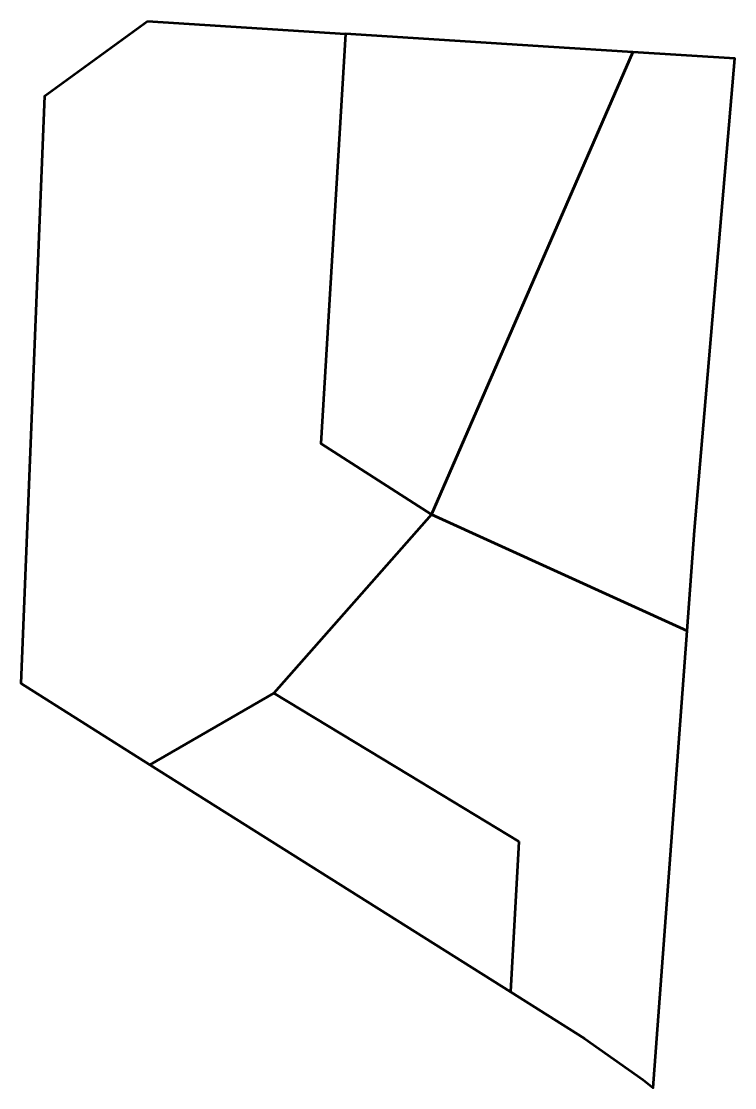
# Model space of a CAD drawing. Header units: metres. Extents: x 807681.5 to 807748.2, y 9157212.1 to 9157311.8.
import ezdxf

# ---------------------------------------------------------------- set-up
doc = ezdxf.new("R2010")
doc.units = ezdxf.units.M
doc.header["$MEASUREMENT"] = 0
doc.layers.add('2876-21046', color=1, linetype='Continuous')

msp = doc.modelspace()

# ---------------------------------------------------------------- linework, layer by layer
at = {"layer": '2876-21046', "color": 1, "lineweight": 53, "true_color": 0xff0000}
msp.add_lwpolyline([(807693.301, 9157311.792), (807711.821, 9157310.619), (807709.519, 9157272.344), (807719.836, 9157265.706), (807705.122, 9157249.003), (807693.536, 9157242.326), (807681.519, 9157249.899), (807683.72, 9157304.834)], close=True, dxfattribs=at)
at = {"layer": '2876-21046', "color": 254, "lineweight": 53, "true_color": 0xcccccc}
for points in [[(807719.836, 9157265.706), (807738.663, 9157308.919), (807730.774, 9157309.419), (807711.821, 9157310.619), (807709.519, 9157272.344)], [(807727.999, 9157235.141), (807727.213, 9157221.103), (807734.135, 9157216.741), (807739.624, 9157212.888), (807740.553, 9157212.144), (807743.738, 9157254.844), (807719.836, 9157265.706), (807705.122, 9157249.003), (807717.717, 9157241.371)]]:
    msp.add_lwpolyline(points, close=True, dxfattribs=at)
at = {"layer": '2876-21046', "color": 5, "lineweight": 53, "true_color": 0x0000ff}
msp.add_lwpolyline([(807719.836, 9157265.706), (807743.738, 9157254.844), (807744.436, 9157264.202), (807748.174, 9157308.317), (807738.663, 9157308.919), (807726.467, 9157280.925)], close=True, dxfattribs=at)
at = {"layer": '2876-21046', "color": 3, "lineweight": 53, "true_color": 0x00ff00}
msp.add_lwpolyline([(807727.999, 9157235.141), (807727.213, 9157221.103), (807693.536, 9157242.326), (807705.122, 9157249.003), (807717.717, 9157241.371)], close=True, dxfattribs=at)

doc.saveas('drawing.dxf')
